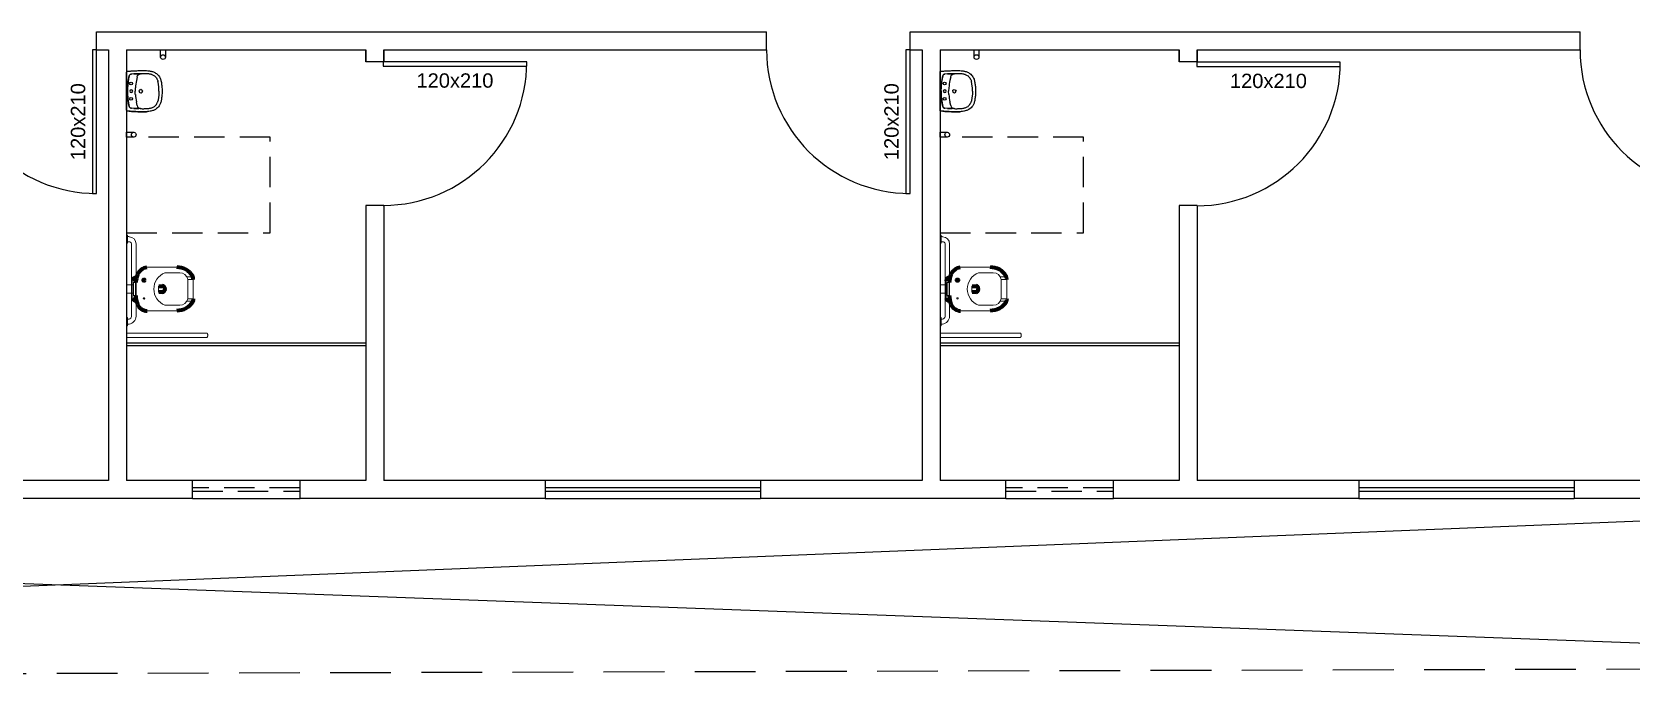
# Model space of a CAD drawing. Header units: centimetres. Extents: x 45464 to 685867, y 12828 to 16690.
# Drawn here: x 682942 to 684278, y 13724 to 14266 of the extents above; entities that cross this region are included whole.
import ezdxf
from ezdxf.enums import TextEntityAlignment as Align

# ---------------------------------------------------------------- set-up
doc = ezdxf.new("R2010")
doc.units = ezdxf.units.CM
doc.header["$LTSCALE"] = 4
doc.linetypes.add('DASHED2', pattern=[9.525, 6.35, -3.175])
doc.linetypes.add('HIDDENX2', pattern=[19.05, 12.7, -6.35])
for name, color, linetype in [('0.1', 1, 'Continuous'), ('0.2', 2, 'Continuous'), ('0.6', 6, 'Continuous'), ('02-CONT', 2, 'Continuous'), ('08', 8, 'Continuous'), ('PDF1_PH - Metal', 253, 'Continuous'), ('PROJEÇÕES', 1, 'DASHED2')]:
    doc.layers.add(name, color=color, linetype=linetype)
doc.styles.add('2mm 1-50', font='arial.ttf', dxfattribs={"height": 0.1})

# ---------------------------------------------------------------- blocks, each defined once
blk = doc.blocks.new('1_00e-flat-36-flat-1')
at = {"color": 1}
blk.add_arc((34.1, 62.7), 120, 180, 270, dxfattribs=at)
at = {"layer": '02-CONT'}
blk.add_lwpolyline([(34.1, 62.7), (30.5, 62.7), (30.5, -57.3), (34.1, -57.3)], close=True, dxfattribs=at)
blk = doc.blocks.new('1_00e-flat-35-flat-1')
at = {"color": 1}
blk.add_arc((34.1, 62.7), 120, 180, 270, dxfattribs=at)
at = {"layer": '02-CONT'}
blk.add_lwpolyline([(34.1, 62.7), (30.5, 62.7), (30.5, -57.3), (34.1, -57.3)], close=True, dxfattribs=at)
blk = doc.blocks.new('1_00e-flat-34-flat-1')
at = {"color": 1}
blk.add_arc((34.1, 62.7), 120, 180, 270, dxfattribs=at)
at = {"layer": '02-CONT'}
blk.add_lwpolyline([(34.1, 62.7), (30.5, 62.7), (30.5, -57.3), (34.1, -57.3)], close=True, dxfattribs=at)
blk = doc.blocks.new('1_00e-flat-30-flat-1')
at = {"color": 1}
blk.add_arc((-62.7, 34.1), 120, 270, 0, dxfattribs=at)
at = {"layer": '02-CONT'}
blk.add_lwpolyline([(-62.7, 34.1), (-62.7, 30.5), (57.3, 30.5), (57.3, 34.1)], close=True, dxfattribs=at)
blk = doc.blocks.new('1_00e-flat-29-flat-1')
at = {"color": 1}
blk.add_arc((-62.7, 34.1), 120, 270, 0, dxfattribs=at)
at = {"layer": '02-CONT'}
blk.add_lwpolyline([(-62.7, 34.1), (-62.7, 30.5), (57.3, 30.5), (57.3, 34.1)], close=True, dxfattribs=at)
blk = doc.blocks.new('Barra 3-flat-16-flat-1')
at = {"layer": 'PDF1_PH - Metal', "lineweight": 9}
for points in [[(-25386.6, 19064.8), (-25386.6, 19071.5), (-25385.8, 19071.5), (-25385.8, 19064.8)], [(-25386.6, 18995.8), (-25386.6, 19002.6), (-25385.8, 19002.6), (-25385.8, 18995.8)]]:
    blk.add_lwpolyline(points, close=True, dxfattribs=at)
for points in [[(-25384.5, 19070.3), (-25385.8, 19070.3)], [(-25384.5, 19066), (-25385.8, 19066)], [(-25382.4, 19003.4), (-25382.4, 19064.4)], [(-25378.6, 19003.4), (-25378.6, 19064.4)], [(-25384.5, 19001.3), (-25385.8, 19001.3)], [(-25384.5, 18997.1), (-25385.8, 18997.1)]]:
    blk.add_lwpolyline(points, dxfattribs=at)
for centre, radius, start, end in [((-25384.7, 19064.1), 6.14, 0.0361, 87.9477), ((-25384.6, 19063.8), 2.26, 14.5016, 88.1815), ((-25385.6, 19004), 6.99, 278.6936, 357.1299), ((-25384.7, 19003.6), 2.27, 273.7735, 356.2236)]:
    blk.add_arc(centre, radius, start, end, dxfattribs=at)
blk = doc.blocks.new('bacia sanit-flat-12-flat-1')
at = {"layer": 'PDF1_PH - Metal', "lineweight": 9}
for points in [[(16680.1, -24414.1), (16655.1, -24414.1)], [(16682.6, -24418.8), (16682.2, -24418.8), (16681.8, -24418.8), (16681.3, -24418.8), (16680.5, -24418.8), (16672, -24418.8), (16671.6, -24418.8), (16671.2, -24418.8), (16670.8, -24418.8), (16670.3, -24418.8)], [(16643.3, -24428.9), (16638.2, -24428.9)], [(16643.3, -24425.3), (16643.3, -24425.6), (16643.3, -24439.1), (16643.3, -24439.9)], [(16644.1, -24437.4), (16644.1, -24437), (16644.1, -24436.6), (16644.1, -24428.1), (16644.1, -24427.7), (16644.1, -24427.2)], [(16644.5, -24426.8), (16644.5, -24426.8), (16645, -24426.8), (16645.4, -24426.8), (16645.8, -24426.8), (16645.8, -24432.3), (16645.8, -24437.8), (16645.4, -24437.8), (16645, -24437.8), (16644.5, -24437.8)], [(16665.7, -24429.8), (16665.3, -24429.8), (16664.8, -24429.8), (16664.8, -24430.2), (16664.8, -24430.6), (16664.8, -24431.1), (16664.8, -24431.5), (16664.8, -24431.9), (16664.8, -24432.3), (16664.8, -24432.7), (16664.8, -24433.2), (16664.8, -24433.6), (16664.8, -24434), (16664.8, -24434.4), (16664.8, -24434.9), (16665.3, -24434.9), (16665.3, -24434.9)], [(16693.7, -24422.2), (16688.6, -24422.2)], [(16689.4, -24424.3), (16693.6, -24424.3), (16694, -24424.3)], [(16689.4, -24429.4), (16689.4, -24428.9), (16689.4, -24428.5), (16689.4, -24428.1), (16689.4, -24427.7), (16689.4, -24427.2), (16689.4, -24426.8), (16689.4, -24426.4), (16689.4, -24426), (16689.4, -24425.6), (16689.4, -24425.1), (16689.4, -24424.7), (16689.4, -24424.3)], [(16689.4, -24424.3), (16693.6, -24424.3), (16694, -24424.3)], [(16689.4, -24435.7), (16689.4, -24435.3), (16689.4, -24434.9), (16689.4, -24434.4), (16689.4, -24434), (16689.4, -24433.6), (16689.4, -24433.2), (16689.4, -24432.7), (16689.4, -24432.3), (16689.4, -24431.9), (16689.4, -24431.5), (16689.4, -24431.1), (16689.4, -24430.6), (16689.4, -24430.2), (16689.4, -24429.4)], [(16694, -24440.4), (16694, -24439.9), (16694, -24439.5), (16694, -24439.1), (16694, -24438.7), (16694, -24438.2), (16694, -24437.8), (16694, -24437.4), (16694, -24437), (16694, -24436.6), (16694, -24436.1), (16694, -24435.7), (16694, -24435.3), (16694, -24434.9), (16694, -24434.4), (16694, -24434), (16694, -24433.6), (16694, -24433.2), (16694, -24432.7), (16694, -24432.3), (16694, -24431.9), (16694, -24431.5), (16694, -24431.1), (16694, -24430.6), (16694, -24430.2), (16694, -24429.8), (16694, -24429.4), (16694, -24428.9), (16694, -24428.5), (16694, -24428.1), (16694, -24427.7), (16694, -24427.2), (16694, -24426.8), (16694, -24426.4), (16694, -24426), (16694, -24425.6), (16694, -24425.1), (16694, -24424.7), (16694, -24424.3)], [(16643.3, -24435.7), (16638.2, -24435.7)], [(16670.3, -24445.9), (16670.8, -24445.9), (16671.2, -24445.9), (16671.6, -24445.9), (16672, -24445.9), (16680.5, -24445.9), (16680.9, -24445.9), (16681.3, -24445.9), (16681.8, -24445.9), (16682.2, -24445.9), (16682.6, -24445.9)], [(16693.7, -24442.5), (16688.6, -24442.5)], [(16689.4, -24440.4), (16689.4, -24439.9), (16689.4, -24439.5), (16689.4, -24439.1), (16689.4, -24438.7), (16689.4, -24438.2), (16689.4, -24437.8), (16689.4, -24437.4), (16689.4, -24437), (16689.4, -24436.6), (16689.4, -24436.1), (16689.4, -24435.7)], [(16689.4, -24440.4), (16693.6, -24440.4), (16694, -24440.4)], [(16655.1, -24450.5), (16680.1, -24450.5)]]:
    blk.add_lwpolyline(points, dxfattribs=at)
at = {"layer": 'PDF1_PH - Metal', "lineweight": 211}
for points in [[(16694, -24424.3, 0.086524), (16693.5, -24421.5, 0.264906), (16680.1, -24414.1)], [(16694, -24440.4, -0.086524), (16693.5, -24443.1, -0.264906), (16680.1, -24450.5)]]:
    blk.add_lwpolyline(points, format="xyb", dxfattribs=at)
blk.add_lwpolyline([(16670.3, -24432.3), (16670.3, -24432.3), (16670.3, -24432.3)], dxfattribs=at)
blk.add_circle((16652.8, -24424.9), 0.635, dxfattribs=at)
at = {"layer": 'PDF1_PH - Metal', "lineweight": 9}
blk.add_circle((16652.8, -24440.2), 0.635, dxfattribs=at)
at = {"layer": 'PDF1_PH - Metal', "lineweight": 211}
for centre, radius, start, end in [((16673.4, -24429), 27.6, 161.1987, 175.573), ((16656.6, -24424.4), 10.3, 98.1951, 155.373), ((16646.3, -24425.4), 3.02, 85.7407, 182.7074), ((16666.6, -23393.8), 1036, 269.9217, 270.0783), ((16667.8, -24432.3), 2.55, 275.8679, 84.1321), ((16646.3, -24439.1), 3.16, 195.3968, 271.8339), ((16672, -24436.5), 26.2, 182.9027, 198.9861), ((16655.4, -24441.7), 8.83, 202.1944, 269.6783), ((16666.6, -25678.1), 1243.2, 89.9347, 90.0653)]:
    blk.add_arc(centre, radius, start, end, dxfattribs=at)
at = {"layer": 'PDF1_PH - Metal', "lineweight": 9}
for centre, radius, start, end in [((16675.5, -24432.3), 14.5, 110.9822, 249.0178), ((16682.7, -24425.6), 6.82, 11.172, 90.6439), ((16644.5, -24427.2), 0.423, 90, 180), ((16644.5, -24437.4), 0.423, 180, 270), ((16682.7, -24439), 6.82, 269.3561, 348.828)]:
    blk.add_arc(centre, radius, start, end, dxfattribs=at)
blk = doc.blocks.new('L.51_P-flat-14-flat-1')
at = {"layer": '08'}
for p, q in [((0, 16), (0, 15.9)), ((0, -15.9), (0, 15.9)), ((0.6, 16.6), (0.6, 16.6)), ((0.6, 16.6), (0.7, 16.6)), ((2.3, 16.8), (2.3, 16.8)), ((6.1, 14.4), (4.1, 14.3)), ((6.1, 14.4), (4.1, 14.3)), ((6.1, 14.4), (6.1, 14.4)), ((11, 14.6), (10.2, 14.6)), ((11.9, 14.6), (12.2, 14.6)), ((16.6, 17.2), (16.6, 17.2)), ((21.1, 13.8), (21.1, 13.8)), ((0.8, 0), (0.8, 0)), ((1.8, 10.3), (1.8, 10.3)), ((8.9, 12.1), (8.2, 9)), ((1.8, -10.3), (1.8, -10.3)), ((8.9, -12.1), (8.2, -9)), ((0, -16), (0, -15.9)), ((0.6, -16.6), (0.6, -16.6)), ((0.7, -16.6), (0.6, -16.6)), ((2.3, -16.8), (2.3, -16.8)), ((6.1, -14.4), (4.1, -14.3)), ((6.1, -14.4), (4.1, -14.3)), ((6.1, -14.4), (6.1, -14.4)), ((11, -14.6), (10.2, -14.6)), ((11.9, -14.6), (12.2, -14.6)), ((16.6, -17.2), (16.6, -17.2)), ((21.1, -13.8), (21.1, -13.8))]:
    blk.add_line(p, q, dxfattribs=at)
for points in [[(0, 16), (0, 16, -0.380329), (0.6, 16.6)], [(0.7, 16.6), (0.7, 16.6, -0.007418), (2.3, 16.8)], [(2.3, 16.8, -0.006011), (4.1, 16.9, -0.005348), (6.8, 17.1, -0.004521), (12.1, 17.2, -0.006524), (14.4, 17.3, -0.013546), (16.6, 17.2)], [(2.3, 16.8, -0.00678), (3.9, 16.9, -0.004564), (5.7, 17, -0.002524), (7.5, 17.1, -0.004352), (12.1, 17.2, -0.006501), (14.4, 17.3, -0.013543), (16.6, 17.2)], [(4.1, 14.3), (4.1, 14.3, 0.334834), (2.3, 12.9)], [(2.3, 12.9), (2.3, 12.9, -0.332962), (4.1, 14.3)], [(4.1, 14.3), (4.1, 14.3, 0.000631), (4.1, 14.3)], [(11, 14.6, -0.005207), (9.8, 14.6, 0.005375), (9.2, 14.6, 0.00664), (8.6, 14.6, 0.004375), (7.9, 14.6, 0.001156), (6.7, 14.5, -0.003092), (6.1, 14.4)], [(6.1, 14.4, 0.002091), (6.5, 14.5, 0.001464), (7.6, 14.5, -0.004115), (8.4, 14.6, -0.007251), (9.2, 14.6)], [(8.9, 12.1), (8.9, 12.1, -0.307483), (11.5, 14.5)], [(9.2, 14.6, -0.00474), (9.5, 14.6, -0.002257), (9.8, 14.6, 0.000797), (10.2, 14.6)], [(11.6, 14.6), (11.6, 14.6, 0.000884), (11, 14.6)], [(11.6, 14.6, -0.048484), (11.6, 14.6, -0.048279), (11.6, 14.6, -0.084885), (11.6, 14.6, -0.141909), (11.6, 14.5, -0.057696), (11.6, 14.5, -0.043541), (11.6, 14.5, -0.040045), (11.6, 14.5, -0.034229), (11.6, 14.5, -0.023292), (11.6, 14.5, -0.016532), (11.6, 14.5, -0.014864), (11.5, 14.5, -0.018599), (11.5, 14.5, -0.010502), (11.5, 14.5)], [(11.7, 14.6), (11.7, 14.6, -0.021484), (11.6, 14.6)], [(11.6, 14.6, -0.041118), (11.6, 14.6, -0.033041), (11.6, 14.6, -0.026349), (11.6, 14.6, -0.020575), (11.6, 14.6, -0.016329), (11.6, 14.6, -0.013256), (11.6, 14.6, -0.016526), (11.6, 14.6, -0.01256), (11.6, 14.6, -0.007787), (11.7, 14.6)], [(11.6, 14.6, -0.032299), (11.6, 14.6, -0.039418), (11.6, 14.6, -0.046129), (11.6, 14.6, -0.058765), (11.6, 14.6, -0.15242), (11.6, 14.6, -0.058959), (11.6, 14.6, -0.046419), (11.6, 14.6, 0.005047), (11.6, 14.6, 0.034816), (11.6, 14.6, 0.004251), (11.6, 14.6, -0.041022), (11.6, 14.6)], [(18.6, 14.4, 0.025995), (16.2, 14.6, 0.0078), (15.4, 14.6, 0.006638), (12.2, 14.6)], [(16.6, 17.2, -0.021184), (18.8, 17, -0.011263), (19.8, 16.8)], [(21.1, 13.8, 0.022641), (19.9, 14.1, 0.018458), (18.6, 14.4)], [(19.8, 16.8, -0.041222), (22.4, 16.1, -0.064156), (24.9, 14.8, -0.11159), (27.5, 11.9, -0.047064), (28.4, 9.9, -0.01722), (28.7, 8.9, -0.01972), (29.1, 7.2, -0.013523), (29.3, 5.6, -0.009069), (29.5, 4)], [(21.1, 13.8, -0.030827), (22.2, 13.4, -0.09604), (24.4, 11.8, -0.063195), (25.3, 10.4, -0.034611), (25.9, 9.3, -0.022848), (26.2, 8.3)], [(2.3, 12.9), (2.3, 12.9, 0.047394), (0.8, 2.2)], [(0.8, 0), (0.8, 0, -0.05776), (2.3, 12.9)], [(0.8, 2.2), (0.8, 2.2, 0.010006), (0.8, 0)], [(0.8, -2.2), (0.8, -2.2, -0.010006), (0.8, 0)], [(2.3, 12.9), (2.3, 12.9, -0.000374), (2.3, 12.9)], [(7.3, 2.9, 0.012649), (7.2, 0.9, 0.007226), (7.2, 0)], [(10.5, 0), (10.5, 0, -0.124906), (10.7, 0.7)], [(10.7, 0.8), (10.7, 0.8, -0.2534), (11.9, 1.4)], [(12.1, 1.4), (12.1, 1.4, -0.381509), (13.4, 0)], [(26.9, 4.1, 0.00807), (26.7, 5.4, 0.011919), (26.5, 6.7, 0.013199), (26.3, 7.8, 0.008071), (26.2, 8.3)], [(27, 3.2), (27, 3.2, 0.005718), (26.9, 4.1)], [(27.1, 0), (27.1, 0, 0.019657), (27, 3.2)], [(29.5, 4), (29.5, 4, -0.024376), (29.7, 0)], [(29.7, 0), (29.7, 0, -0.024234), (29.5, -4)], [(0.8, 0), (0.8, 0, 0.05776), (2.3, -12.9)], [(2.3, -12.9), (2.3, -12.9, -0.047394), (0.8, -2.2)], [(4.1, -14.3), (4.1, -14.3, -0.334834), (2.3, -12.9)], [(2.3, -12.9), (2.3, -12.9, 0.000374), (2.3, -12.9)], [(2.3, -12.9), (2.3, -12.9, 0.332966), (4.1, -14.3)], [(7.3, -2.9, -0.012649), (7.2, -0.9, -0.007226), (7.2, 0)], [(8.9, -12.1), (8.9, -12.1, 0.307483), (11.5, -14.5)], [(10.5, 0), (10.5, 0, 0.124906), (10.7, -0.7)], [(10.7, -0.8), (10.7, -0.8, 0.2534), (11.9, -1.4)], [(12.1, -1.4), (12.1, -1.4, 0.381509), (13.4, 0)], [(29.5, -4, -0.007611), (29.3, -5.6, -0.01342), (29.1, -7.2, -0.036993), (28.4, -9.9, -0.053243), (27.3, -12.2, -0.127567), (24.2, -15.2, -0.05263), (21.9, -16.3, -0.024865), (20.3, -16.7, -0.007061), (19.8, -16.8)], [(21.1, -13.8, 0.030827), (22.2, -13.4, 0.09604), (24.4, -11.8, 0.063195), (25.3, -10.4, 0.034611), (25.9, -9.3, 0.022848), (26.2, -8.3)], [(26.9, -4.1, -0.00807), (26.7, -5.4, -0.011919), (26.5, -6.7, -0.013199), (26.3, -7.8, -0.008071), (26.2, -8.3)], [(27, -3.2), (27, -3.2, -0.005718), (26.9, -4.1)], [(27.1, 0), (27.1, 0, -0.019657), (27, -3.2)], [(0.6, -16.6), (0.6, -16.6, -0.380301), (0, -16)], [(2.3, -16.8), (2.3, -16.8, -0.007612), (0.7, -16.6)], [(2.3, -16.8, 0.006011), (4.1, -16.9, 0.005348), (6.8, -17.1, 0.004521), (12.1, -17.2, 0.006524), (14.4, -17.3, 0.013546), (16.6, -17.2)], [(16.6, -17.2, -0.014577), (14.4, -17.3, -0.005049), (13, -17.3, -0.003057), (11.2, -17.2, -0.003579), (6.6, -17.1, -0.005839), (3.9, -16.9, -0.006773), (2.3, -16.8)], [(4.1, -14.3), (4.1, -14.3, -0.000631), (4.1, -14.3)], [(11, -14.6, 0.005207), (9.8, -14.6, -0.005375), (9.2, -14.6, -0.00664), (8.6, -14.6, -0.004375), (7.9, -14.6, -0.001156), (6.7, -14.5, 0.003092), (6.1, -14.4)], [(6.1, -14.4, -0.002091), (6.5, -14.5, -0.001464), (7.6, -14.5, 0.004115), (8.4, -14.6, 0.007251), (9.2, -14.6)], [(9.2, -14.6, 0.00474), (9.5, -14.6, 0.002257), (9.8, -14.6, -0.000797), (10.2, -14.6)], [(11.6, -14.6), (11.6, -14.6, -0.000884), (11, -14.6)], [(11.6, -14.6, 0.048484), (11.6, -14.6, 0.048279), (11.6, -14.6, 0.084885), (11.6, -14.6, 0.141909), (11.6, -14.5, 0.057696), (11.6, -14.5, 0.043541), (11.6, -14.5, 0.040045), (11.6, -14.5, 0.034229), (11.6, -14.5, 0.023292), (11.6, -14.5, 0.016532), (11.6, -14.5, 0.014864), (11.5, -14.5, 0.018599), (11.5, -14.5, 0.010502), (11.5, -14.5)], [(11.5, -14.5, 0.009681), (11.5, -14.5, 0.009978), (11.5, -14.5, 0.026851), (11.5, -14.5, 0.027297), (11.5, -14.5, 0.027498), (11.5, -14.5, 0.032168), (11.5, -14.5, 0.049163), (11.5, -14.5, 0.186923), (11.5, -14.5, 0.107041), (11.5, -14.5, 0.038487), (11.5, -14.5, 0.012498), (11.5, -14.5, -0.025241), (11.5, -14.5, -0.046032), (11.5, -14.5)], [(11.5, -14.5, 0.031436), (11.5, -14.6, 0.037384), (11.5, -14.6, 0.040471), (11.5, -14.6, 0.050709), (11.5, -14.6, 0.178998), (11.5, -14.6, 0.053532), (11.5, -14.6, 0.043329), (11.5, -14.6, 0.036196), (11.5, -14.6, 0.039167), (11.5, -14.6, -0.07472), (11.5, -14.6, 0.042333), (11.5, -14.6)], [(11.5, -14.6, 0.034945), (11.5, -14.6, 0.02698), (11.5, -14.6, 0.021593), (11.5, -14.6, 0.016954), (11.5, -14.6, 0.017111), (11.5, -14.6, 0.016189), (11.5, -14.6, 0.01233), (11.6, -14.6, 0.012048), (11.6, -14.6)], [(11.7, -14.6), (11.7, -14.6, 0.021484), (11.6, -14.6)], [(11.6, -14.6, 0.032299), (11.6, -14.6, 0.039418), (11.6, -14.6, 0.046129), (11.6, -14.6, 0.058765), (11.6, -14.6, 0.15242), (11.6, -14.6, 0.058959), (11.6, -14.6, 0.046419), (11.6, -14.6, -0.005047), (11.6, -14.6, -0.034816), (11.6, -14.6, -0.004251), (11.6, -14.6, 0.041022), (11.6, -14.6)], [(11.6, -14.6, 0.041118), (11.6, -14.6, 0.033041), (11.6, -14.6, 0.026349), (11.6, -14.6, 0.020575), (11.6, -14.6, 0.016329), (11.6, -14.6, 0.013256), (11.6, -14.6, 0.016526), (11.6, -14.6, 0.01256), (11.6, -14.6, 0.007787), (11.7, -14.6)], [(12.2, -14.6, 0.002269), (13.8, -14.7, 0.004998), (15, -14.6, 0.007991), (16.2, -14.6, 0.025422), (18.6, -14.4)], [(19.8, -16.8, -0.02367), (17.6, -17.1, -0.009145), (16.6, -17.2)], [(18.6, -14.4, 0.020568), (20, -14.1, 0.019806), (21.1, -13.8)]]:
    blk.add_lwpolyline(points, format="xyb", dxfattribs=at)
at = {"layer": '08', "ltscale": 27.502596}
for centre in [(3.8, 6.4), (3.8, -6.4)]:
    blk.add_circle(centre, 1.22, dxfattribs=at)
at = {"layer": '08'}
for centre, radius, start, end in [((3.9, 0), 1.22, 0, 180), ((3.9, 0), 1.22, 180, 360), ((51.2, -0.7), 44, 167.345, 175.384), ((51.2, 0.7), 44, 184.616, 192.655)]:
    blk.add_arc(centre, radius, start, end, dxfattribs=at)
for centre, major_axis, ratio, start_param, end_param in [((12, 11.4), (-0.71, 3.15), 0.999971, 6.072313, 6.14966), ((11.9, 0), (-0.03, 1.44), 0.991671, 0.983616, 1.029637), ((11.9, 0), (-0.06, 1.44), 0.992169, 1.011226, 1.027848), ((12, 0), (-0.13, 1.46), 0.992499, 6.08291, 6.210576), ((11.9, 0), (-0.03, -1.44), 0.991671, 5.253548, 5.29957), ((11.9, 0), (-0.06, -1.44), 0.992169, 5.255337, 5.27196), ((12, 0), (-0.13, -1.46), 0.992499, 0.072609, 0.200275), ((11.5, -15.2), (-0.347, 0.538), 0.98852, 5.563301, 5.699979), ((11.5, -15.2), (-0.424, -0.48), 0.993745, 3.733046, 3.862859), ((12, -11.4), (-0.71, -3.15), 0.999971, 0.133525, 0.210872)]:
    blk.add_ellipse(centre, major_axis=major_axis, ratio=ratio, start_param=start_param, end_param=end_param, dxfattribs=at)
blk = doc.blocks.new('Barra 3-flat-15-flat-1')
at = {"layer": 'PDF1_PH - Metal', "lineweight": 9}
for points in [[(-25386.6, 19064.8), (-25386.6, 19071.5), (-25385.8, 19071.5), (-25385.8, 19064.8)], [(-25386.6, 18995.8), (-25386.6, 19002.6), (-25385.8, 19002.6), (-25385.8, 18995.8)]]:
    blk.add_lwpolyline(points, close=True, dxfattribs=at)
for points in [[(-25384.5, 19070.3), (-25385.8, 19070.3)], [(-25384.5, 19066), (-25385.8, 19066)], [(-25382.4, 19003.4), (-25382.4, 19064.4)], [(-25378.6, 19003.4), (-25378.6, 19064.4)], [(-25384.5, 19001.3), (-25385.8, 19001.3)], [(-25384.5, 18997.1), (-25385.8, 18997.1)]]:
    blk.add_lwpolyline(points, dxfattribs=at)
for centre, radius, start, end in [((-25384.7, 19064.1), 6.14, 0.0361, 87.9477), ((-25384.6, 19063.8), 2.26, 14.5016, 88.1815), ((-25385.6, 19004), 6.99, 278.6936, 357.1299), ((-25384.7, 19003.6), 2.27, 273.7735, 356.2236)]:
    blk.add_arc(centre, radius, start, end, dxfattribs=at)
blk = doc.blocks.new('bacia sanit-flat-11-flat-1')
at = {"layer": 'PDF1_PH - Metal', "lineweight": 9}
for points in [[(16680.1, -24414.1), (16655.1, -24414.1)], [(16682.6, -24418.8), (16682.2, -24418.8), (16681.8, -24418.8), (16681.3, -24418.8), (16680.5, -24418.8), (16672, -24418.8), (16671.6, -24418.8), (16671.2, -24418.8), (16670.8, -24418.8), (16670.3, -24418.8)], [(16643.3, -24428.9), (16638.2, -24428.9)], [(16643.3, -24425.3), (16643.3, -24425.6), (16643.3, -24439.1), (16643.3, -24439.9)], [(16644.1, -24437.4), (16644.1, -24437), (16644.1, -24436.6), (16644.1, -24428.1), (16644.1, -24427.7), (16644.1, -24427.2)], [(16644.5, -24426.8), (16644.5, -24426.8), (16645, -24426.8), (16645.4, -24426.8), (16645.8, -24426.8), (16645.8, -24432.3), (16645.8, -24437.8), (16645.4, -24437.8), (16645, -24437.8), (16644.5, -24437.8)], [(16665.7, -24429.8), (16665.3, -24429.8), (16664.8, -24429.8), (16664.8, -24430.2), (16664.8, -24430.6), (16664.8, -24431.1), (16664.8, -24431.5), (16664.8, -24431.9), (16664.8, -24432.3), (16664.8, -24432.7), (16664.8, -24433.2), (16664.8, -24433.6), (16664.8, -24434), (16664.8, -24434.4), (16664.8, -24434.9), (16665.3, -24434.9), (16665.3, -24434.9)], [(16693.7, -24422.2), (16688.6, -24422.2)], [(16689.4, -24424.3), (16693.6, -24424.3), (16694, -24424.3)], [(16689.4, -24429.4), (16689.4, -24428.9), (16689.4, -24428.5), (16689.4, -24428.1), (16689.4, -24427.7), (16689.4, -24427.2), (16689.4, -24426.8), (16689.4, -24426.4), (16689.4, -24426), (16689.4, -24425.6), (16689.4, -24425.1), (16689.4, -24424.7), (16689.4, -24424.3)], [(16689.4, -24424.3), (16693.6, -24424.3), (16694, -24424.3)], [(16689.4, -24435.7), (16689.4, -24435.3), (16689.4, -24434.9), (16689.4, -24434.4), (16689.4, -24434), (16689.4, -24433.6), (16689.4, -24433.2), (16689.4, -24432.7), (16689.4, -24432.3), (16689.4, -24431.9), (16689.4, -24431.5), (16689.4, -24431.1), (16689.4, -24430.6), (16689.4, -24430.2), (16689.4, -24429.4)], [(16694, -24440.4), (16694, -24439.9), (16694, -24439.5), (16694, -24439.1), (16694, -24438.7), (16694, -24438.2), (16694, -24437.8), (16694, -24437.4), (16694, -24437), (16694, -24436.6), (16694, -24436.1), (16694, -24435.7), (16694, -24435.3), (16694, -24434.9), (16694, -24434.4), (16694, -24434), (16694, -24433.6), (16694, -24433.2), (16694, -24432.7), (16694, -24432.3), (16694, -24431.9), (16694, -24431.5), (16694, -24431.1), (16694, -24430.6), (16694, -24430.2), (16694, -24429.8), (16694, -24429.4), (16694, -24428.9), (16694, -24428.5), (16694, -24428.1), (16694, -24427.7), (16694, -24427.2), (16694, -24426.8), (16694, -24426.4), (16694, -24426), (16694, -24425.6), (16694, -24425.1), (16694, -24424.7), (16694, -24424.3)], [(16643.3, -24435.7), (16638.2, -24435.7)], [(16670.3, -24445.9), (16670.8, -24445.9), (16671.2, -24445.9), (16671.6, -24445.9), (16672, -24445.9), (16680.5, -24445.9), (16680.9, -24445.9), (16681.3, -24445.9), (16681.8, -24445.9), (16682.2, -24445.9), (16682.6, -24445.9)], [(16693.7, -24442.5), (16688.6, -24442.5)], [(16689.4, -24440.4), (16689.4, -24439.9), (16689.4, -24439.5), (16689.4, -24439.1), (16689.4, -24438.7), (16689.4, -24438.2), (16689.4, -24437.8), (16689.4, -24437.4), (16689.4, -24437), (16689.4, -24436.6), (16689.4, -24436.1), (16689.4, -24435.7)], [(16689.4, -24440.4), (16693.6, -24440.4), (16694, -24440.4)], [(16655.1, -24450.5), (16680.1, -24450.5)]]:
    blk.add_lwpolyline(points, dxfattribs=at)
at = {"layer": 'PDF1_PH - Metal', "lineweight": 211}
for points in [[(16694, -24424.3, 0.086524), (16693.5, -24421.5, 0.264906), (16680.1, -24414.1)], [(16694, -24440.4, -0.086524), (16693.5, -24443.1, -0.264906), (16680.1, -24450.5)]]:
    blk.add_lwpolyline(points, format="xyb", dxfattribs=at)
blk.add_lwpolyline([(16670.3, -24432.3), (16670.3, -24432.3), (16670.3, -24432.3)], dxfattribs=at)
blk.add_circle((16652.8, -24424.9), 0.635, dxfattribs=at)
at = {"layer": 'PDF1_PH - Metal', "lineweight": 9}
blk.add_circle((16652.8, -24440.2), 0.635, dxfattribs=at)
at = {"layer": 'PDF1_PH - Metal', "lineweight": 211}
for centre, radius, start, end in [((16673.4, -24429), 27.6, 161.1987, 175.573), ((16656.6, -24424.4), 10.3, 98.1951, 155.373), ((16646.3, -24425.4), 3.02, 85.7407, 182.7074), ((16666.6, -23393.8), 1036, 269.9217, 270.0783), ((16667.8, -24432.3), 2.55, 275.8679, 84.1321), ((16646.3, -24439.1), 3.16, 195.3968, 271.8339), ((16672, -24436.5), 26.2, 182.9027, 198.9861), ((16655.4, -24441.7), 8.83, 202.1944, 269.6783), ((16666.6, -25678.1), 1243.2, 89.9347, 90.0653)]:
    blk.add_arc(centre, radius, start, end, dxfattribs=at)
at = {"layer": 'PDF1_PH - Metal', "lineweight": 9}
for centre, radius, start, end in [((16675.5, -24432.3), 14.5, 110.9822, 249.0178), ((16682.7, -24425.6), 6.82, 11.172, 90.6439), ((16644.5, -24427.2), 0.423, 90, 180), ((16644.5, -24437.4), 0.423, 180, 270), ((16682.7, -24439), 6.82, 269.3561, 348.828)]:
    blk.add_arc(centre, radius, start, end, dxfattribs=at)
blk = doc.blocks.new('L.51_P-flat-13-flat-1')
at = {"layer": '08'}
for p, q in [((0, 16), (0, 15.9)), ((0, -15.9), (0, 15.9)), ((0.6, 16.6), (0.6, 16.6)), ((0.6, 16.6), (0.7, 16.6)), ((2.3, 16.8), (2.3, 16.8)), ((6.1, 14.4), (4.1, 14.3)), ((6.1, 14.4), (4.1, 14.3)), ((6.1, 14.4), (6.1, 14.4)), ((11, 14.6), (10.2, 14.6)), ((11.9, 14.6), (12.2, 14.6)), ((16.6, 17.2), (16.6, 17.2)), ((21.1, 13.8), (21.1, 13.8)), ((0.8, 0), (0.8, 0)), ((1.8, 10.3), (1.8, 10.3)), ((8.9, 12.1), (8.2, 9)), ((1.8, -10.3), (1.8, -10.3)), ((8.9, -12.1), (8.2, -9)), ((0, -16), (0, -15.9)), ((0.6, -16.6), (0.6, -16.6)), ((0.7, -16.6), (0.6, -16.6)), ((2.3, -16.8), (2.3, -16.8)), ((6.1, -14.4), (4.1, -14.3)), ((6.1, -14.4), (4.1, -14.3)), ((6.1, -14.4), (6.1, -14.4)), ((11, -14.6), (10.2, -14.6)), ((11.9, -14.6), (12.2, -14.6)), ((16.6, -17.2), (16.6, -17.2)), ((21.1, -13.8), (21.1, -13.8))]:
    blk.add_line(p, q, dxfattribs=at)
for points in [[(0, 16), (0, 16, -0.380329), (0.6, 16.6)], [(0.7, 16.6), (0.7, 16.6, -0.007418), (2.3, 16.8)], [(2.3, 16.8, -0.006011), (4.1, 16.9, -0.005348), (6.8, 17.1, -0.004521), (12.1, 17.2, -0.006524), (14.4, 17.3, -0.013546), (16.6, 17.2)], [(2.3, 16.8, -0.00678), (3.9, 16.9, -0.004564), (5.7, 17, -0.002524), (7.5, 17.1, -0.004352), (12.1, 17.2, -0.006501), (14.4, 17.3, -0.013543), (16.6, 17.2)], [(4.1, 14.3), (4.1, 14.3, 0.334834), (2.3, 12.9)], [(2.3, 12.9), (2.3, 12.9, -0.332962), (4.1, 14.3)], [(4.1, 14.3), (4.1, 14.3, 0.000631), (4.1, 14.3)], [(11, 14.6, -0.005207), (9.8, 14.6, 0.005375), (9.2, 14.6, 0.00664), (8.6, 14.6, 0.004375), (7.9, 14.6, 0.001156), (6.7, 14.5, -0.003092), (6.1, 14.4)], [(6.1, 14.4, 0.002091), (6.5, 14.5, 0.001464), (7.6, 14.5, -0.004115), (8.4, 14.6, -0.007251), (9.2, 14.6)], [(8.9, 12.1), (8.9, 12.1, -0.307483), (11.5, 14.5)], [(9.2, 14.6, -0.00474), (9.5, 14.6, -0.002257), (9.8, 14.6, 0.000797), (10.2, 14.6)], [(11.6, 14.6), (11.6, 14.6, 0.000884), (11, 14.6)], [(11.6, 14.6, -0.048484), (11.6, 14.6, -0.048279), (11.6, 14.6, -0.084885), (11.6, 14.6, -0.141909), (11.6, 14.5, -0.057696), (11.6, 14.5, -0.043541), (11.6, 14.5, -0.040045), (11.6, 14.5, -0.034229), (11.6, 14.5, -0.023292), (11.6, 14.5, -0.016532), (11.6, 14.5, -0.014864), (11.5, 14.5, -0.018599), (11.5, 14.5, -0.010502), (11.5, 14.5)], [(11.7, 14.6), (11.7, 14.6, -0.021484), (11.6, 14.6)], [(11.6, 14.6, -0.041118), (11.6, 14.6, -0.033041), (11.6, 14.6, -0.026349), (11.6, 14.6, -0.020575), (11.6, 14.6, -0.016329), (11.6, 14.6, -0.013256), (11.6, 14.6, -0.016526), (11.6, 14.6, -0.01256), (11.6, 14.6, -0.007787), (11.7, 14.6)], [(11.6, 14.6, -0.032299), (11.6, 14.6, -0.039418), (11.6, 14.6, -0.046129), (11.6, 14.6, -0.058765), (11.6, 14.6, -0.15242), (11.6, 14.6, -0.058959), (11.6, 14.6, -0.046419), (11.6, 14.6, 0.005047), (11.6, 14.6, 0.034816), (11.6, 14.6, 0.004251), (11.6, 14.6, -0.041022), (11.6, 14.6)], [(18.6, 14.4, 0.025995), (16.2, 14.6, 0.0078), (15.4, 14.6, 0.006638), (12.2, 14.6)], [(16.6, 17.2, -0.021184), (18.8, 17, -0.011263), (19.8, 16.8)], [(21.1, 13.8, 0.022641), (19.9, 14.1, 0.018458), (18.6, 14.4)], [(19.8, 16.8, -0.041222), (22.4, 16.1, -0.064156), (24.9, 14.8, -0.11159), (27.5, 11.9, -0.047064), (28.4, 9.9, -0.01722), (28.7, 8.9, -0.01972), (29.1, 7.2, -0.013523), (29.3, 5.6, -0.009069), (29.5, 4)], [(21.1, 13.8, -0.030827), (22.2, 13.4, -0.09604), (24.4, 11.8, -0.063195), (25.3, 10.4, -0.034611), (25.9, 9.3, -0.022848), (26.2, 8.3)], [(2.3, 12.9), (2.3, 12.9, 0.047394), (0.8, 2.2)], [(0.8, 0), (0.8, 0, -0.05776), (2.3, 12.9)], [(0.8, 2.2), (0.8, 2.2, 0.010006), (0.8, 0)], [(0.8, -2.2), (0.8, -2.2, -0.010006), (0.8, 0)], [(2.3, 12.9), (2.3, 12.9, -0.000374), (2.3, 12.9)], [(7.3, 2.9, 0.012649), (7.2, 0.9, 0.007226), (7.2, 0)], [(10.5, 0), (10.5, 0, -0.124906), (10.7, 0.7)], [(10.7, 0.8), (10.7, 0.8, -0.2534), (11.9, 1.4)], [(12.1, 1.4), (12.1, 1.4, -0.381509), (13.4, 0)], [(26.9, 4.1, 0.00807), (26.7, 5.4, 0.011919), (26.5, 6.7, 0.013199), (26.3, 7.8, 0.008071), (26.2, 8.3)], [(27, 3.2), (27, 3.2, 0.005718), (26.9, 4.1)], [(27.1, 0), (27.1, 0, 0.019657), (27, 3.2)], [(29.5, 4), (29.5, 4, -0.024376), (29.7, 0)], [(29.7, 0), (29.7, 0, -0.024234), (29.5, -4)], [(0.8, 0), (0.8, 0, 0.05776), (2.3, -12.9)], [(2.3, -12.9), (2.3, -12.9, -0.047394), (0.8, -2.2)], [(4.1, -14.3), (4.1, -14.3, -0.334834), (2.3, -12.9)], [(2.3, -12.9), (2.3, -12.9, 0.000374), (2.3, -12.9)], [(2.3, -12.9), (2.3, -12.9, 0.332966), (4.1, -14.3)], [(7.3, -2.9, -0.012649), (7.2, -0.9, -0.007226), (7.2, 0)], [(8.9, -12.1), (8.9, -12.1, 0.307483), (11.5, -14.5)], [(10.5, 0), (10.5, 0, 0.124906), (10.7, -0.7)], [(10.7, -0.8), (10.7, -0.8, 0.2534), (11.9, -1.4)], [(12.1, -1.4), (12.1, -1.4, 0.381509), (13.4, 0)], [(29.5, -4, -0.007611), (29.3, -5.6, -0.01342), (29.1, -7.2, -0.036993), (28.4, -9.9, -0.053243), (27.3, -12.2, -0.127567), (24.2, -15.2, -0.05263), (21.9, -16.3, -0.024865), (20.3, -16.7, -0.007061), (19.8, -16.8)], [(21.1, -13.8, 0.030827), (22.2, -13.4, 0.09604), (24.4, -11.8, 0.063195), (25.3, -10.4, 0.034611), (25.9, -9.3, 0.022848), (26.2, -8.3)], [(26.9, -4.1, -0.00807), (26.7, -5.4, -0.011919), (26.5, -6.7, -0.013199), (26.3, -7.8, -0.008071), (26.2, -8.3)], [(27, -3.2), (27, -3.2, -0.005718), (26.9, -4.1)], [(27.1, 0), (27.1, 0, -0.019657), (27, -3.2)], [(0.6, -16.6), (0.6, -16.6, -0.380301), (0, -16)], [(2.3, -16.8), (2.3, -16.8, -0.007612), (0.7, -16.6)], [(2.3, -16.8, 0.006011), (4.1, -16.9, 0.005348), (6.8, -17.1, 0.004521), (12.1, -17.2, 0.006524), (14.4, -17.3, 0.013546), (16.6, -17.2)], [(16.6, -17.2, -0.014577), (14.4, -17.3, -0.005049), (13, -17.3, -0.003057), (11.2, -17.2, -0.003579), (6.6, -17.1, -0.005839), (3.9, -16.9, -0.006773), (2.3, -16.8)], [(4.1, -14.3), (4.1, -14.3, -0.000631), (4.1, -14.3)], [(11, -14.6, 0.005207), (9.8, -14.6, -0.005375), (9.2, -14.6, -0.00664), (8.6, -14.6, -0.004375), (7.9, -14.6, -0.001156), (6.7, -14.5, 0.003092), (6.1, -14.4)], [(6.1, -14.4, -0.002091), (6.5, -14.5, -0.001464), (7.6, -14.5, 0.004115), (8.4, -14.6, 0.007251), (9.2, -14.6)], [(9.2, -14.6, 0.00474), (9.5, -14.6, 0.002257), (9.8, -14.6, -0.000797), (10.2, -14.6)], [(11.6, -14.6), (11.6, -14.6, -0.000884), (11, -14.6)], [(11.6, -14.6, 0.048484), (11.6, -14.6, 0.048279), (11.6, -14.6, 0.084885), (11.6, -14.6, 0.141909), (11.6, -14.5, 0.057696), (11.6, -14.5, 0.043541), (11.6, -14.5, 0.040045), (11.6, -14.5, 0.034229), (11.6, -14.5, 0.023292), (11.6, -14.5, 0.016532), (11.6, -14.5, 0.014864), (11.5, -14.5, 0.018599), (11.5, -14.5, 0.010502), (11.5, -14.5)], [(11.5, -14.5, 0.009681), (11.5, -14.5, 0.009978), (11.5, -14.5, 0.026851), (11.5, -14.5, 0.027297), (11.5, -14.5, 0.027498), (11.5, -14.5, 0.032168), (11.5, -14.5, 0.049163), (11.5, -14.5, 0.186923), (11.5, -14.5, 0.107041), (11.5, -14.5, 0.038487), (11.5, -14.5, 0.012498), (11.5, -14.5, -0.025241), (11.5, -14.5, -0.046032), (11.5, -14.5)], [(11.5, -14.5, 0.031436), (11.5, -14.6, 0.037384), (11.5, -14.6, 0.040471), (11.5, -14.6, 0.050709), (11.5, -14.6, 0.178998), (11.5, -14.6, 0.053532), (11.5, -14.6, 0.043329), (11.5, -14.6, 0.036196), (11.5, -14.6, 0.039167), (11.5, -14.6, -0.07472), (11.5, -14.6, 0.042333), (11.5, -14.6)], [(11.5, -14.6, 0.034945), (11.5, -14.6, 0.02698), (11.5, -14.6, 0.021593), (11.5, -14.6, 0.016954), (11.5, -14.6, 0.017111), (11.5, -14.6, 0.016189), (11.5, -14.6, 0.01233), (11.6, -14.6, 0.012048), (11.6, -14.6)], [(11.7, -14.6), (11.7, -14.6, 0.021484), (11.6, -14.6)], [(11.6, -14.6, 0.032299), (11.6, -14.6, 0.039418), (11.6, -14.6, 0.046129), (11.6, -14.6, 0.058765), (11.6, -14.6, 0.15242), (11.6, -14.6, 0.058959), (11.6, -14.6, 0.046419), (11.6, -14.6, -0.005047), (11.6, -14.6, -0.034816), (11.6, -14.6, -0.004251), (11.6, -14.6, 0.041022), (11.6, -14.6)], [(11.6, -14.6, 0.041118), (11.6, -14.6, 0.033041), (11.6, -14.6, 0.026349), (11.6, -14.6, 0.020575), (11.6, -14.6, 0.016329), (11.6, -14.6, 0.013256), (11.6, -14.6, 0.016526), (11.6, -14.6, 0.01256), (11.6, -14.6, 0.007787), (11.7, -14.6)], [(12.2, -14.6, 0.002269), (13.8, -14.7, 0.004998), (15, -14.6, 0.007991), (16.2, -14.6, 0.025422), (18.6, -14.4)], [(19.8, -16.8, -0.02367), (17.6, -17.1, -0.009145), (16.6, -17.2)], [(18.6, -14.4, 0.020568), (20, -14.1, 0.019806), (21.1, -13.8)]]:
    blk.add_lwpolyline(points, format="xyb", dxfattribs=at)
at = {"layer": '08', "ltscale": 27.502596}
for centre in [(3.8, 6.4), (3.8, -6.4)]:
    blk.add_circle(centre, 1.22, dxfattribs=at)
at = {"layer": '08'}
for centre, radius, start, end in [((3.9, 0), 1.22, 0, 180), ((3.9, 0), 1.22, 180, 360), ((51.2, -0.7), 44, 167.345, 175.384), ((51.2, 0.7), 44, 184.616, 192.655)]:
    blk.add_arc(centre, radius, start, end, dxfattribs=at)
for centre, major_axis, ratio, start_param, end_param in [((12, 11.4), (-0.71, 3.15), 0.999971, 6.072313, 6.14966), ((11.9, 0), (-0.03, 1.44), 0.991671, 0.983616, 1.029637), ((11.9, 0), (-0.06, 1.44), 0.992169, 1.011226, 1.027848), ((12, 0), (-0.13, 1.46), 0.992499, 6.08291, 6.210576), ((11.9, 0), (-0.03, -1.44), 0.991671, 5.253548, 5.29957), ((11.9, 0), (-0.06, -1.44), 0.992169, 5.255337, 5.27196), ((12, 0), (-0.13, -1.46), 0.992499, 0.072609, 0.200275), ((11.5, -15.2), (-0.347, 0.538), 0.98852, 5.563301, 5.699979), ((11.5, -15.2), (-0.424, -0.48), 0.993745, 3.733046, 3.862859), ((12, -11.4), (-0.71, -3.15), 0.999971, 0.133525, 0.210872)]:
    blk.add_ellipse(centre, major_axis=major_axis, ratio=ratio, start_param=start_param, end_param=end_param, dxfattribs=at)

msp = doc.modelspace()

# ---------------------------------------------------------------- linework, layer by layer
at = {"layer": '0.1'}
for p, q in [((683020.7, 14005.9), (683220.7, 14005.9)), ((683020.7, 14003.9), (683220.7, 14003.9)), ((683700.7, 14005.9), (683900.7, 14005.9)), ((683700.7, 14003.9), (683900.7, 14003.9)), ((684755.7, 13875.9), (681001.4, 13724.1)), ((681001.4, 13875.8), (684841.9, 13734.6))]:
    msp.add_line(p, q, dxfattribs=at)
at = {"layer": '0.1', "linetype": 'DASHED2'}
for p, q in [((683165.7, 13884.9), (683075.7, 13884.9)), ((683075.7, 13881.9), (683165.7, 13881.9)), ((683845.7, 13884.9), (683755.7, 13884.9)), ((683755.7, 13881.9), (683845.7, 13881.9))]:
    msp.add_line(p, q, dxfattribs=at)
at = {"layer": '0.1', "linetype": 'HIDDENX2'}
msp.add_lwpolyline([(684841.9, 13734.6), (681001.4, 13724.1)], dxfattribs=at)
at = {"layer": '0.2'}
for p, q in [((683550.7, 13890.9), (683370.7, 13890.9)), ((684230.7, 13890.9), (684050.7, 13890.9)), ((683550.7, 13884.9), (683370.7, 13884.9)), ((683370.7, 13881.9), (683550.7, 13881.9)), ((683370.7, 13875.9), (683550.7, 13875.9)), ((684230.7, 13884.9), (684050.7, 13884.9)), ((684050.7, 13881.9), (684230.7, 13881.9)), ((684050.7, 13875.9), (684230.7, 13875.9))]:
    msp.add_line(p, q, dxfattribs=at)
at = {"layer": '0.6'}
for p, q in [((682995.7, 14250.9), (682995.7, 14265.9)), ((683555.7, 14250.9), (683555.7, 14265.9)), ((683675.7, 14250.9), (683675.7, 14265.9)), ((684235.7, 14250.9), (684235.7, 14265.9)), ((683235.7, 14240.9), (683220.7, 14240.9)), ((683915.7, 14240.9), (683900.7, 14240.9)), ((683235.7, 14120.9), (683220.7, 14120.9)), ((683915.7, 14120.9), (683900.7, 14120.9)), ((683075.7, 13875.9), (683075.7, 13890.9)), ((683165.7, 13890.9), (683075.7, 13890.9)), ((683165.7, 13875.9), (683165.7, 13890.9)), ((683370.7, 13890.9), (683370.7, 13875.9)), ((683550.7, 13890.9), (683550.7, 13875.9)), ((683755.7, 13875.9), (683755.7, 13890.9)), ((683845.7, 13890.9), (683755.7, 13890.9)), ((683845.7, 13875.9), (683845.7, 13890.9)), ((684050.7, 13890.9), (684050.7, 13875.9)), ((684230.7, 13890.9), (684230.7, 13875.9)), ((683075.7, 13875.9), (683165.7, 13875.9)), ((683755.7, 13875.9), (683845.7, 13875.9))]:
    msp.add_line(p, q, dxfattribs=at)
for points in [[(682995.7, 14265.9), (683020.7, 14265.9)], [(683005.7, 14265.9), (683005.7, 14265.9), (683245.7, 14265.9)], [(683245.7, 14265.9), (683555.7, 14265.9)], [(683675.7, 14265.9), (683700.7, 14265.9)], [(683685.7, 14265.9), (683925.7, 14265.9)], [(683925.7, 14265.9), (684235.7, 14265.9)], [(682995.7, 14250.9), (683005.7, 14250.9), (683005.7, 13890.9), (682870.7, 13890.9)], [(683020.7, 14250.9), (683020.7, 13890.9)], [(683020.7, 14250.9), (683220.7, 14250.9), (683220.7, 14240.9)], [(683220.7, 14240.9), (683220.7, 14250.9)], [(683235.7, 14250.9), (683235.7, 14240.9)], [(683235.7, 14240.9), (683235.7, 14250.9), (683245.7, 14250.9)], [(683245.7, 14250.9), (683555.7, 14250.9)], [(683675.7, 14250.9), (683685.7, 14250.9), (683685.7, 13890.9), (683550.7, 13890.9)], [(683700.7, 14250.9), (683700.7, 13890.9)], [(683700.7, 14250.9), (683900.7, 14250.9), (683900.7, 14240.9)], [(683900.7, 14240.9), (683900.7, 14250.9)], [(683915.7, 14250.9), (683915.7, 14240.9)], [(683915.7, 14240.9), (683915.7, 14250.9), (683925.7, 14250.9)], [(683925.7, 14250.9), (684235.7, 14250.9)], [(684355.7, 14250.9), (684365.7, 14250.9), (684365.7, 13890.9), (684230.7, 13890.9)], [(683220.7, 14120.9), (683220.7, 13890.9), (683165.7, 13890.9)], [(683235.7, 14120.9), (683235.7, 13890.9)], [(683900.7, 14120.9), (683900.7, 13890.9), (683845.7, 13890.9)], [(683915.7, 14120.9), (683915.7, 13890.9)], [(683075.7, 13890.9), (683020.7, 13890.9)], [(683370.7, 13890.9), (683235.7, 13890.9)], [(683755.7, 13890.9), (683700.7, 13890.9)], [(684050.7, 13890.9), (683915.7, 13890.9)], [(683020.7, 13875.9), (682870.7, 13875.9)], [(683075.7, 13875.9), (683005.7, 13875.9)], [(683235.7, 13875.9), (683165.7, 13875.9)], [(683370.7, 13875.9), (683220.7, 13875.9)], [(683700.7, 13875.9), (683550.7, 13875.9)], [(683755.7, 13875.9), (683685.7, 13875.9)], [(683915.7, 13875.9), (683845.7, 13875.9)], [(684050.7, 13875.9), (683900.7, 13875.9)], [(684380.7, 13875.9), (684230.7, 13875.9)]]:
    msp.add_lwpolyline(points, dxfattribs=at)
at = {"layer": 'PDF1_PH - Metal'}
for points in [[(683049.2, 14244.9), (683049.2, 14250.9), (683053.2, 14250.9), (683053.2, 14244.9)], [(683729.2, 14244.9), (683729.2, 14250.9), (683733.2, 14250.9), (683733.2, 14244.9)], [(683026.7, 14178), (683020.7, 14178), (683020.7, 14182), (683026.7, 14182)], [(683706.7, 14178), (683700.7, 14178), (683700.7, 14182), (683706.7, 14182)]]:
    msp.add_lwpolyline(points, dxfattribs=at)
at = {"layer": 'PDF1_PH - Metal', "lineweight": 9}
for points in [[(683087.6, 14014.2), (683020.7, 14014.2)], [(683087.6, 14010.4), (683020.7, 14010.4)], [(683767.6, 14014.2), (683700.7, 14014.2)], [(683767.6, 14010.4), (683700.7, 14010.4)]]:
    msp.add_lwpolyline(points, dxfattribs=at)
for points in [[(683087.6, 14010.4, 0.176777), (683088, 14010.6, 0.043904), (683088.1, 14010.7, 0.042425), (683088.2, 14010.8, 0.033143), (683088.3, 14011, 0.033667), (683088.4, 14011.3, 0.038328), (683088.5, 14011.8, 0.068668), (683088.5, 14012.9, 0.032308), (683088.4, 14013.3, 0.033667), (683088.3, 14013.6, 0.032003), (683088.2, 14013.8, 0.096572), (683088, 14014.1, 0.164767), (683087.6, 14014.2)], [(683767.6, 14010.4, 0.176777), (683768, 14010.6, 0.043904), (683768.1, 14010.7, 0.042425), (683768.2, 14010.8, 0.033143), (683768.3, 14011, 0.033667), (683768.4, 14011.3, 0.038328), (683768.5, 14011.8, 0.068668), (683768.5, 14012.9, 0.032308), (683768.4, 14013.3, 0.033667), (683768.3, 14013.6, 0.032003), (683768.2, 14013.8, 0.096572), (683768, 14014.1, 0.164767), (683767.6, 14014.2)]]:
    msp.add_lwpolyline(points, format="xyb", dxfattribs=at)
at = {"layer": 'PDF1_PH - Metal'}
for centre in [(683051.2, 14244.9), (683731.2, 14244.9), (683026.7, 14180), (683706.7, 14180)]:
    msp.add_circle(centre, 2, dxfattribs=at)
at = {"layer": 'PROJEÇÕES', "color": 250}
for points in [[(683020.7, 14098), (683140.7, 14098), (683140.7, 14178), (683020.7, 14178)], [(683700.7, 14098), (683820.7, 14098), (683820.7, 14178), (683700.7, 14178)]]:
    msp.add_lwpolyline(points, close=True, dxfattribs=at)

# ---------------------------------------------------------------- block references
at = {"layer": '0.6'}
for name, p in [('1_00e-flat-34-flat-1', (682961.6, 14188.2)), ('1_00e-flat-35-flat-1', (683641.6, 14188.2)), ('1_00e-flat-36-flat-1', (684321.6, 14188.2)), ('1_00e-flat-30-flat-1', (683298, 14206.8)), ('1_00e-flat-29-flat-1', (683978, 14206.5)), ('L.51_P-flat-14-flat-1', (683020.7, 14216.4)), ('L.51_P-flat-13-flat-1', (683700.7, 14216.4)), ('Barra 3-flat-16-flat-1', (708407.3, -4975.5)), ('Barra 3-flat-15-flat-1', (709087.3, -4975.5)), ('bacia sanit-flat-12-flat-1', (666382.5, 38483.3)), ('bacia sanit-flat-11-flat-1', (667062.5, 38483.3))]:
    msp.add_blockref(name, p, dxfattribs=at)

# ---------------------------------------------------------------- texts
at = {"layer": '02-CONT', "style": '2mm 1-50'}
for p in [(682980.1, 14190.9), (683660.1, 14190.9)]:
    msp.add_text('120x210', height=12, rotation=90, dxfattribs=at).set_placement(p, align=Align.MIDDLE_CENTER)
for p in [(683295.2, 14225.3), (683975.2, 14225)]:
    msp.add_text('120x210', height=12, dxfattribs=at).set_placement(p, align=Align.MIDDLE_CENTER)

doc.saveas('drawing.dxf')
